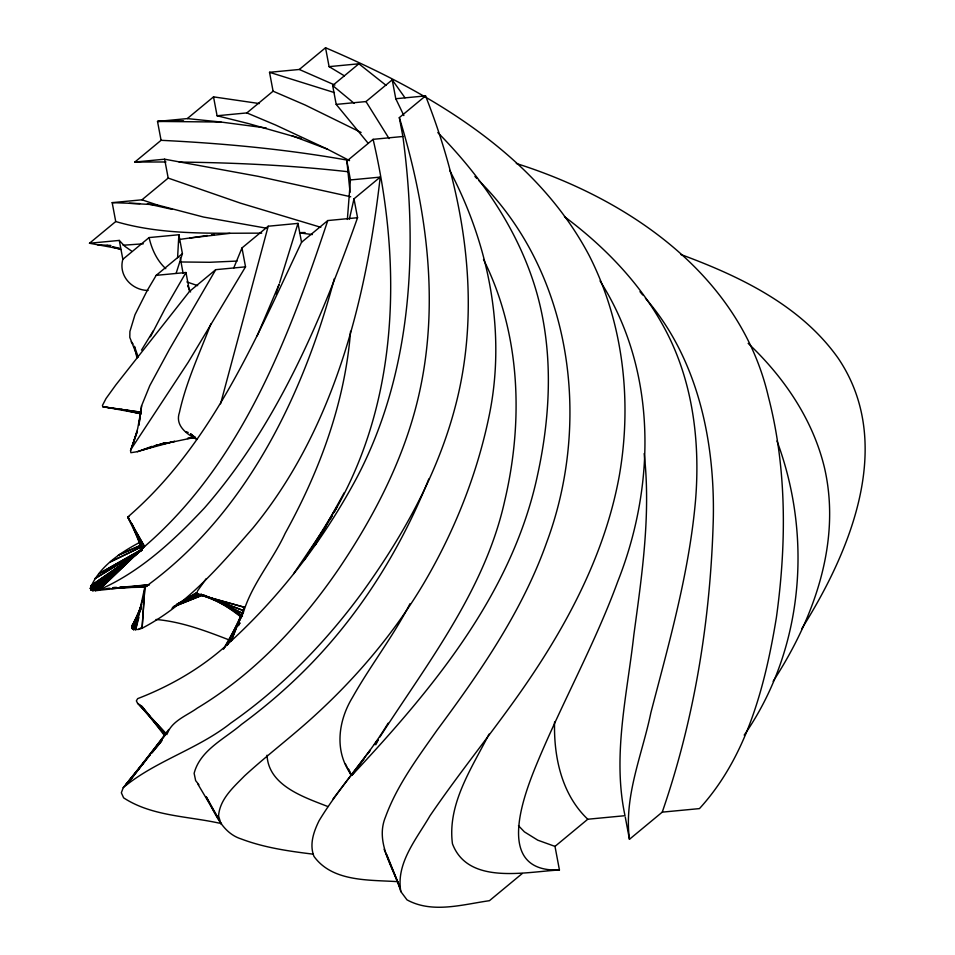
<?xml version="1.0" encoding="UTF-8"?>
<svg xmlns="http://www.w3.org/2000/svg" width="955" height="955" viewBox="0 0 955 955"><rect width="100%" height="100%" fill="white"/><g stroke="black" fill="none" stroke-linecap="round" stroke-linejoin="round"><path stroke-width="1.43" d="M554.569 721.98C553.661 756.802 561.6 794.429 587.779 819.235L625.012 815.689C612.167 755.918 627.16 694.727 633.822 635.087C641.927 575.065 651.047 514.232 644.171 453.601M177.594 257.695L178.86 234.739L149.076 237.58L122.849 259.306C118.205 275.661 131.933 290.332 148.073 290.451M347.357 219.447L350.437 179.946L380.221 177.105C365.98 301.255 333.749 429.416 252.991 527.972C220.378 565.348 186.786 605.016 142.092 628.235L144.897 586.776L142.092 628.235L138.463 629.429L133.449 629.584L131.683 626.874L137.998 614.519M202.794 594.798L243.036 613.635C251.356 584.579 272.569 560.716 285.163 533.344C319.627 470.994 344.946 402.783 350.569 331.301M141.615 405.72L138.905 425.035L141.615 405.72L149.804 385.605L169.31 349.566L215.746 269.668L245.531 266.839L241.973 247.954L268.2 226.228L297.984 223.386L301.541 242.272C255.331 339.646 211.294 445.102 127.731 517.061L144.468 546.439L99.141 589.844L92.731 590.727L91.011 589.927L90.343 588.304C98.556 567.413 119.542 553.148 138.726 542.918M130.549 450.557L137.389 431.159L130.549 450.557L130.859 452.706L137.413 451.667L165.31 442.666L137.413 451.667M141.113 409.6L137.675 428.64L131.671 448.265L188.159 362.363L245.531 266.839M144.897 586.776L135.574 629.882L138.929 617.288M349.363 219.173L353.995 198.831L380.221 177.105M220.581 403.798L268.2 226.228M176.126 273.321L182.417 253.624L178.86 234.739L179.062 241.949M334.393 278.538C302.95 395.991 245.722 514.781 144.778 587.301L127.254 586.836M297.984 223.386L279.648 282.692M142.629 600.385L133.449 629.584L136.04 628.127M357.552 217.716L327.768 220.557C288.243 339.431 240.803 464.608 142.737 548.086L99.141 589.844C140.301 571.95 174.108 540.232 204.513 507.905C277.237 424.617 320.916 320.796 357.552 217.716L353.995 198.831M275.935 293.806L279.206 284.077L257.182 335.838M140.886 608.848L133.449 629.584L135.992 628.104M564.441 216.63C606.425 247.93 643.706 286.978 667.533 333.987C693.318 384.913 700.111 443.383 695.586 499.752C689.283 572.284 669.133 642.584 650.856 712.776C642.321 754.295 623.734 796.351 629.452 839.302L662.233 812.144C694.798 718.053 710.639 618.315 713.301 518.923C714.937 440.935 697.818 358.519 645.461 298.235M150.198 754.892L123.255 787.6L121.345 792.793L123.613 797.831C151.415 816.083 186.989 816.119 218.635 823.007L221.488 823.389M167.388 733.309C172.342 720.667 186.894 715.593 197.219 708.156C214.899 697.484 231.695 685.368 247.464 672.045C282.584 642.214 312.739 606.891 338.715 568.917C376.413 513.086 407.654 451.691 420.964 385.211C439.014 296.086 425.727 203.678 399.333 117.62L425.548 95.894C464.381 194.211 482.729 304.585 454.843 408.227C437.127 474.826 402.938 535.779 362.96 591.455C326.18 641.867 282.107 687.29 230.835 723.054C197.828 749.233 155.438 760.837 123.255 787.6M428.831 478.968C401.828 546.344 363.139 609.374 312.882 661.934C290.988 684.807 266.994 705.614 241.52 724.391C224.64 738.907 200.084 750.141 194.128 773.323L195.656 780.641L198.891 784.747M141.734 604.193L132.136 628.569L134.751 627.196L132.136 628.569L141.054 608.633M231.038 641.103L244.373 607.261L197.59 594.225L176.496 604.67M153.134 720.094L165.215 734.92L139.394 704.814L166.91 734.586L137.627 703.369L136.35 700.839L137.687 698.63C172.079 685.344 204.346 666.399 231.277 640.877L243.346 610.543L216.319 599.979M210.912 323.829C199.726 353.064 186.177 381.737 179.445 412.441C174.837 425.644 186.643 434.012 196.73 439.384M233.665 268.164L241.973 247.954M141.03 607.094L131.683 626.874L134.321 625.597M227.147 644.84L243.346 610.543L199.046 594.308L177.702 604.061M334.155 512.131C399.536 399.954 401.888 263.007 373.107 139.335L402.879 136.493C418.409 251.081 411.569 373.119 357.075 477.214C324.533 538.119 282.179 594.117 231.277 640.877M150.46 336.769L164.785 309.157L185.974 272.509L156.19 275.35L147.189 290.559L134.989 314.732L129.904 331.492L129.796 337.413L137.592 356.907M227.433 644.983L230.692 638.453M237.843 624.092L242.391 614.948L223.983 648.326M375.781 744.757L378.311 739.779M410.053 603.656C393.257 636.364 370.468 665.432 352.49 697.425C338.201 720.822 334.059 751.43 351.249 774.493M138.726 613.838L131.683 626.874L134.321 625.573M330.096 519.627L332.125 515.879M344.242 492.708L315.102 545.174L331.791 516.01M489.044 734.109C471.794 768.071 447.238 803.895 452.443 843.743C468.177 885.5 525.799 871.7 559.439 870.005L554.998 846.393L537.784 840.185L524.39 831.853L518.47 825.681M333.235 513.48L336.864 507.141L304.323 559.893L323.148 530.622M379.708 737.26C427.983 662.376 485.045 589.724 504.729 500.742C523.531 421.036 520.642 333.641 483.505 259.474M238.368 625.668L239.896 623.126M141.471 350.139L153.433 330.657M223.458 649.257L229.689 639.265M238.249 625.525L239.812 623.018M801.615 628.975C850.451 551.501 895.683 443.526 838.287 358.376C800.839 305.385 739.97 276.305 680.724 254.46M324.712 528.187L326.276 525.751M773.132 681.321C813.612 619.186 841.677 542.452 824.499 467.855C812.944 419.555 783.948 377.13 748.171 343.37M293.579 573.8L326.085 525.799M388.112 723.174C367.58 757.506 339.658 786.562 319.065 820.751C313.67 831.71 309.229 844.351 313.956 856.36C332.615 882.289 369.716 879.758 398.259 881.692M744.184 735.075L745.903 732.688C803.573 647.92 812.526 536.197 776.988 441.007M364.153 758.688L351.965 775.281C432.687 688.889 512.692 593.186 537.689 474.372C550.617 414.959 553.458 352.168 536.865 293.161C519.448 231.719 482.275 177.678 437.82 132.566M367.639 753.949L370.242 750.391M374.599 744.47L378.073 739.731L374.444 744.47M168.832 729.465L128.734 782.193L167.519 732.019L125.583 784.926L146.246 759.762M332.997 798.977L370.039 750.26M206.208 578.694L197.518 590.942L196.873 593.664L197.59 594.225L244.373 607.261M215.746 269.668L189.532 291.394L115.782 384.996L106.017 398.533L102.46 405.409L102.794 406.758L140.194 412.118L102.794 406.758M151.881 752.898L162.219 740.316M152.048 752.636L161.335 741.355M132.351 624.797L134.428 622.648M120.235 587.325L149.469 584.711L95.452 590.703L142.737 548.086L132.578 524.94M95.452 590.703L142.737 548.086L127.731 517.061M165.967 161.98L134.846 162.04L161.073 140.313C224.055 143.393 286.989 149.302 349.088 160.44M161.073 140.313L157.515 121.428L187.299 118.587L213.526 96.873L259.39 103.558M120.103 248.885L89.507 243.25L115.734 221.536C162.995 235.479 212.989 233.032 261.718 233.163M115.734 221.536L112.177 202.651L141.961 199.81L168.187 178.084L240.362 203.117L320.82 227.302M213.526 96.873L217.083 115.758L246.856 112.917L273.082 91.191L269.525 72.305L299.309 69.476L334.895 85.079M299.309 69.476L325.536 47.75C428.795 91.883 534.979 152.86 589.211 255.582C623.496 322.921 632.222 401.745 619.294 475.781C603.751 561.289 559.785 638.477 509.158 707.942C482.908 744.052 455.046 778.994 429.917 815.904C416.631 838.836 395.668 863.356 400.849 891.6L406.997 899.849C432.329 913.78 462.65 904.481 489.438 900.696L522.218 873.55M368.152 143.262L336.208 104.405L332.65 85.52L358.877 63.794L386.071 85.341M156.19 275.35L182.417 253.624M336.208 104.405L365.992 101.564L392.219 79.85L404.992 97.792M350.055 192.313L346.88 161.061L373.107 139.335M301.541 242.272L327.768 220.557M554.998 846.393L587.779 819.235M125.965 562.591L91.011 589.927L93.96 589.736M129.462 559.845L137.616 553.47M139.943 551.644L142.271 549.829M137.532 553.255L90.343 588.304L93.315 588.232M139.884 551.501L142.247 549.758M135.562 555.106L90.343 588.304L94.7 588.149M136.601 553.936L90.749 585.857L93.674 585.94L90.749 585.857L135.574 554.974M138.463 629.429L140.946 627.865M172.019 608.251L196.861 592.577L176.568 604.42M141.316 550.247L94.975 578.575L141.973 550.128M141.591 549.555L98.878 573.752L141.233 549.77M176.174 605.398L196.873 593.664L178.752 603.441M172.712 607.273L197.59 594.225M142.283 546.427L110.446 561.838L142.152 546.511M173.953 606.437L199.046 594.308M141.328 545.019L118.289 555.225L141.34 545.138M175.708 605.577L201.457 594.165L176.83 604.634M128.985 516.774L127.886 517.24L144.468 546.439M173.798 606.735L202.317 595.204L173.667 606.628M152 446.343L141.328 450.342L174.681 441.341L154.841 445.71L194.856 437.366M211.556 234.882L214.338 234.464M178.955 239.526L207.366 235.503M189.985 238.01L229.869 233.354M325.536 47.75L329.093 66.635L358.877 63.794M392.219 79.85L395.776 98.735L425.548 95.894M134.846 162.04L164.63 159.199L258.339 176.377L350.712 196.754M89.507 243.25L119.291 240.421L124.699 246.211L131.456 250.962M662.233 812.144L699.466 808.599C747.001 756.563 765.265 685.368 776.391 617.515C786.526 544.314 786.992 468.654 768.369 396.719C740.244 275.159 628.927 199.058 516.321 163.484M95.393 589.533L91.011 589.927L141.841 549.352L138.26 537.94M99.786 589.139L102.698 588.889M107.091 588.495L110.004 588.232M112.929 587.97L115.853 587.707M143.286 243.812L123.1 245.232M99.869 589.354L108.727 588.781M111.675 588.578L147.094 586.275L119.447 587.265M237.091 261.061L209.897 262.279L180.006 261.968M113.621 587.468L116.534 587.373M183.527 120.796L157.515 121.428L220.939 122.037L266.266 127.994M112.714 587.826L115.686 587.767M120.163 587.671L145.518 587.134L133.676 586.859M300.849 232.602L305.111 232.554M110.899 245.459L97.41 244.731M179.146 162.087C235.479 162.672 291.86 165.406 347.859 171.709M112.177 202.651L139.919 203.606M129.486 203.331L156.775 204.812L203.522 217.048L266.934 228.281M155.987 619.473C181.617 621.693 206.029 630.968 229.833 640.208M559.439 870.005C494.081 872.643 523.256 796.303 537.414 762.329C562.782 701.448 595.049 643.575 617.742 581.559C655.942 485.14 657.291 370.409 600.062 280.997M187.299 118.587L220.939 122.037M312.369 234.572L299.536 232.865M313.18 854.164C288.84 851.192 264.308 847.694 241.257 838.979C221.954 832.856 215.054 813.075 206.268 796.948M104.405 406.949L140.23 413.515M125.869 410.244L140.23 413.408M147.38 203.809L172.007 209.324M109.73 246.092L106.829 245.447L109.67 246.259M112.618 246.748L119.864 248.372M121.381 409.373L141.209 413.921M217.083 115.758L248.228 123.517L301.446 138.642M112.511 247.07L121.022 249.506M197.661 285.641L186.882 281.94M269.525 72.305L334.429 92.599M141.961 199.81L156.775 204.812M185.998 431.684L188.183 432.472M327.899 806.557C303.988 797.15 268.474 785.75 267.03 755.214M291.872 135.694L327.446 149.183L349.554 160.631M202.806 594.702L213.622 598.916M246.856 112.917L275.518 124.986L327.446 149.183M273.082 91.191L305.206 105.038L361.097 132.459M229.928 606.903L243.036 613.635M213.765 599.227L242.451 616.047L231.659 608.789M329.093 66.635L344.361 75.827M137.627 703.369L141.973 706.413L150.341 716.68M223.052 603.858L240.863 616.739M195.047 437.271L190.439 433.749L197.172 439.407M332.65 85.52L354.126 103.307M236.673 612.549L241.138 616.357M233.868 610.663L241.448 617.348M165.776 268.665C156.883 260.524 151.738 249.171 149.076 237.58M474.91 176.472L476.915 178.561M478.909 180.638C572.666 273.703 591.658 421.764 546.63 542.559C522.206 611.379 480.258 671.926 437.08 730.133C417.801 757.601 397.208 784.95 385.581 816.74C374.623 842.931 393.723 867.331 400.849 891.6M131.193 341.878L133.067 343.979M639.969 291.693L642.715 294.964M141.973 706.413L164.511 735.589M365.992 101.564L389.091 138.606M197.936 784.246L219.292 820.178L206.34 796.888M345.28 763.642L351.177 775.508M187.61 285.784L190.594 291.979M395.776 98.735L403.87 115.555M449.638 170.288C489.187 245.22 506.544 333.164 488.936 416.786C476.676 475.733 453.947 532.353 423.328 584.126C394.129 633.01 357.039 676.94 315.031 715.307C292.206 736.257 267.4 754.928 244.564 775.878C233.521 787.159 219.817 799.06 218.564 815.88L221.142 824.308M348.766 769.288L351.177 774.601M384.101 849.258L399.572 886.467L386.739 854.522M131.671 523.495L141.841 549.053L92.731 590.727L141.841 549.352L138.702 539.539M134.464 346.355L138.177 357.051M134.333 346.462L136.995 357.958M183.109 273.345L180.232 257.719M625.274 817.086L629.452 839.302M399.333 117.62L402.879 136.493M346.88 161.061L350.437 179.946M164.63 159.199L168.187 178.084M185.974 272.509L189.532 291.394M119.291 240.421L122.849 259.306M194.665 437.187L187.502 438.488L194.772 437.271"/></g></svg>
